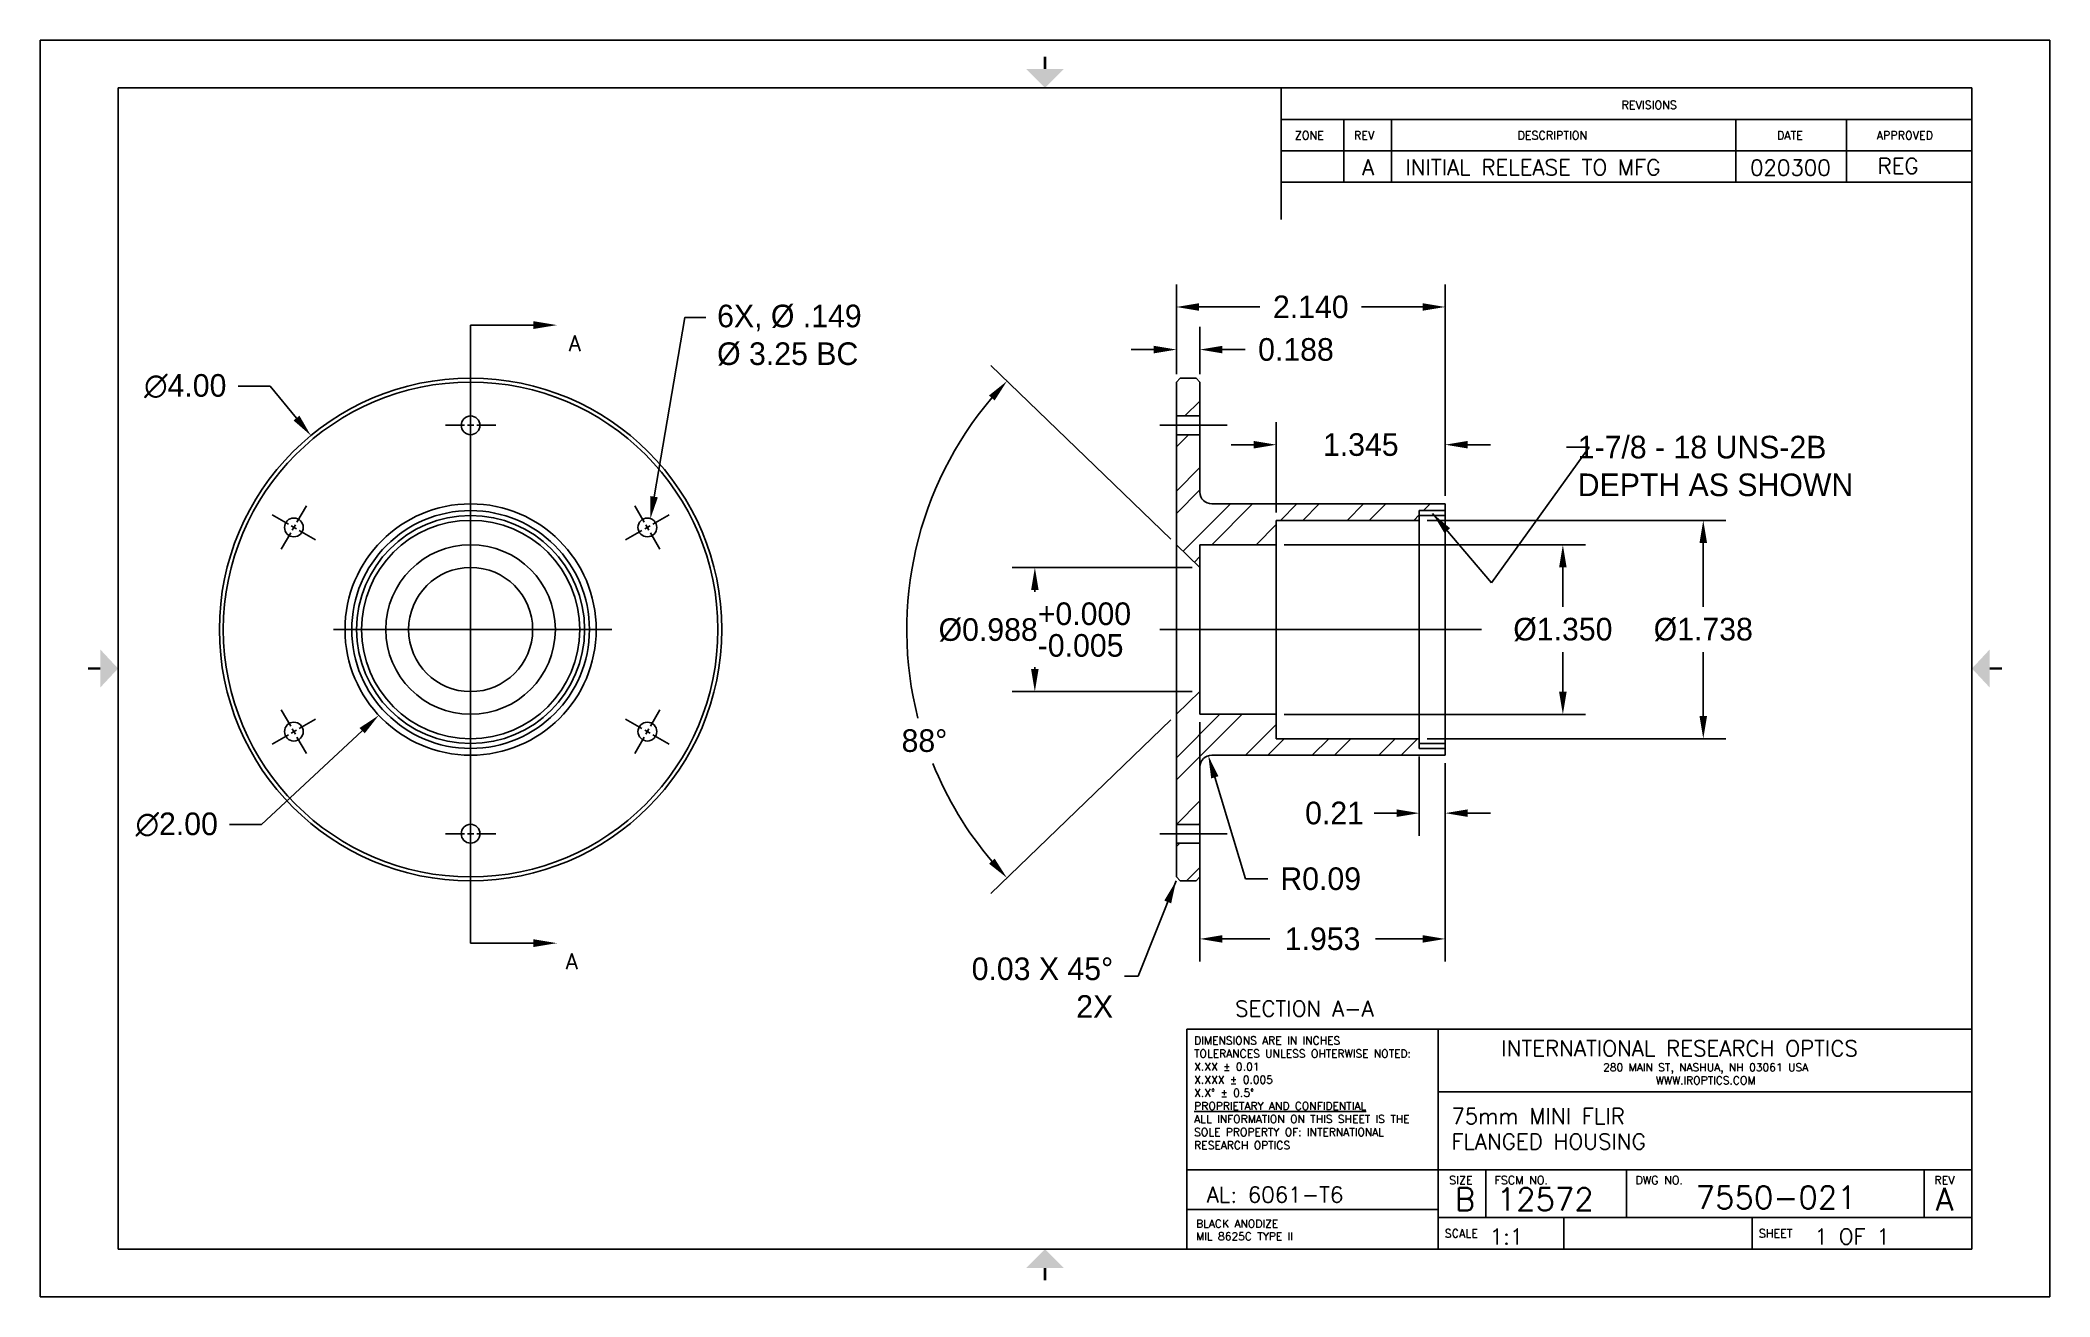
# Paper-space layout 'Layout1' of a CAD drawing. Extents: x 0 to 16, y 0 to 10.
# The model-space entities are those that its viewports show. They can reach past a viewport. Long polylines and large blocks are cut down to what shows.
import ezdxf
from ezdxf.enums import TextEntityAlignment as Align
from ezdxf.lldxf.tags import DXFTag

# ---------------------------------------------------------------- set-up
doc = ezdxf.new("R2010")
doc.units = 0
doc.header["$MEASUREMENT"] = 0
for name, color, linetype in [('CENTER', 3, 'CENTER'), ('DIMS', 3, 'Continuous'), ('Revision', 4, 'Continuous'), ('Section', 3, 'Continuous'), ('TB', 7, 'Continuous'), ('THREAD', 6, 'Continuous')]:
    doc.layers.add(name, color=color, linetype=linetype)
doc.styles.add('ADESK1', font='romans')
doc.styles.add('CIM_TB', font='romans.shx')
tags = doc.linetypes.add('CENTER', pattern=[2, 1.25, -0.25, 0.25, -0.25]).pattern_tags.tags
tags[10:11] = [DXFTag(74, 4), DXFTag(75, 0), DXFTag(340, '0'), DXFTag(46, 1.0), DXFTag(50, 0.0), DXFTag(44, 0.0), DXFTag(45, 0.0)]
tags[8:9] = [DXFTag(74, 4), DXFTag(75, 0), DXFTag(340, '0'), DXFTag(46, 1.0), DXFTag(50, 0.0), DXFTag(44, 0.0), DXFTag(45, 0.0)]
tags[6:7] = [DXFTag(74, 4), DXFTag(75, 0), DXFTag(340, '0'), DXFTag(46, 1.0), DXFTag(50, 0.0), DXFTag(44, 0.0), DXFTag(45, 0.0)]
tags[4:5] = [DXFTag(74, 4), DXFTag(75, 0), DXFTag(340, '0'), DXFTag(46, 1.0), DXFTag(50, 0.0), DXFTag(44, 0.0), DXFTag(45, 0.0)]
tags = doc.linetypes.add('HIDDEN', pattern=[0.375, 0.25, -0.125]).pattern_tags.tags
tags[6:7] = [DXFTag(74, 4), DXFTag(75, 0), DXFTag(340, '0'), DXFTag(46, 1.0), DXFTag(50, 0.0), DXFTag(44, 0.0), DXFTag(45, 0.0)]
tags[4:5] = [DXFTag(74, 4), DXFTag(75, 0), DXFTag(340, '0'), DXFTag(46, 1.0), DXFTag(50, 0.0), DXFTag(44, 0.0), DXFTag(45, 0.0)]
tags = doc.linetypes.add('PHANTOM', pattern=[2.5, 1.25, -0.25, 0.25, -0.25, 0.25, -0.25]).pattern_tags.tags
tags[14:15] = [DXFTag(74, 4), DXFTag(75, 0), DXFTag(340, '0'), DXFTag(46, 1.0), DXFTag(50, 0.0), DXFTag(44, 0.0), DXFTag(45, 0.0)]
tags[12:13] = [DXFTag(74, 4), DXFTag(75, 0), DXFTag(340, '0'), DXFTag(46, 1.0), DXFTag(50, 0.0), DXFTag(44, 0.0), DXFTag(45, 0.0)]
tags[10:11] = [DXFTag(74, 4), DXFTag(75, 0), DXFTag(340, '0'), DXFTag(46, 1.0), DXFTag(50, 0.0), DXFTag(44, 0.0), DXFTag(45, 0.0)]
tags[8:9] = [DXFTag(74, 4), DXFTag(75, 0), DXFTag(340, '0'), DXFTag(46, 1.0), DXFTag(50, 0.0), DXFTag(44, 0.0), DXFTag(45, 0.0)]
tags[6:7] = [DXFTag(74, 4), DXFTag(75, 0), DXFTag(340, '0'), DXFTag(46, 1.0), DXFTag(50, 0.0), DXFTag(44, 0.0), DXFTag(45, 0.0)]
tags[4:5] = [DXFTag(74, 4), DXFTag(75, 0), DXFTag(340, '0'), DXFTag(46, 1.0), DXFTag(50, 0.0), DXFTag(44, 0.0), DXFTag(45, 0.0)]
doc.dimstyles.get("Standard").update_dxf_attribs({"dimtxt": 0.18, "dimasz": 0.18, "dimexe": 0.18, "dimexo": 0.0625, "dimgap": 0.09, "dimtad": 0, "dimtih": 1, "dimtoh": 1, "dimdec": 3, "dimzin": 0, "dimdsep": 46, "dimtxsty": 'Standard', "dimcen": 0.09, "dimadec": 0, "dimazin": 0, "dimtfac": 1, "dimtdec": 3, "dimtofl": 0, "dimtmove": 0, "dimatfit": 3, "dimfxl": 1, "dimtolj": 1, "dimtzin": 0, "dimarcsym": 0})

# ---------------------------------------------------------------- blocks, each defined once
blk = doc.blocks.new('TITLE_BLOCK')
at = {"layer": 'TB'}
for p, q in [((0, 10), (0, 0)), ((16, 10), (0, 10)), ((16, 0), (16, 10)), ((0.62, 9.62), (0.62, 0.38)), ((15.38, 9.62), (0.62, 9.62)), ((9.88, 9.62), (9.88, 8.5727)), ((15.38, 0.38), (15.38, 9.62)), ((9.88, 9.37), (15.38, 9.37)), ((10.38, 9.12), (10.38, 9.37)), ((10.76, 9.12), (10.76, 9.37)), ((13.5, 9.12), (13.5, 9.37)), ((14.38, 9.12), (14.38, 9.37)), ((9.88, 9.12), (15.38, 9.12)), ((9.13, 2.13), (15.38, 2.13)), ((9.13, 0.38), (9.13, 2.13)), ((11.13, 0.38), (11.13, 2.13)), ((11.13, 1.63), (15.38, 1.63)), ((9.13, 1.01), (15.38, 1.01)), ((11.51, 0.63), (11.51, 1.01)), ((12.63, 0.63), (12.63, 1.01)), ((15, 0.63), (15, 1.01)), ((9.13, 0.695), (11.13, 0.695)), ((11.13, 0.63), (15.38, 0.63)), ((12.13, 0.38), (12.13, 0.63)), ((13.63, 0.38), (13.63, 0.63)), ((0.62, 0.38), (15.38, 0.38)), ((0, 0), (16, 0))]:
    blk.add_line(p, q, dxfattribs=at)
at = {"layer": 'TB', "const_width": 0.02}
for points in [[(8, 9.87), (8, 9.77)], [(0.38, 5), (0.48, 5)], [(15.62, 5), (15.52, 5)], [(8, 0.13), (8, 0.23)]]:
    blk.add_lwpolyline(points, dxfattribs=at)
at = {"layer": 'TB'}
for points in [[(7.85, 9.77), (8.15, 9.77), (8, 9.62)], [(0.48, 4.85), (0.48, 5.15), (0.62, 5)], [(15.52, 4.85), (15.52, 5.15), (15.38, 5)], [(7.85, 0.23), (8.15, 0.23), (8, 0.38)]]:
    blk.add_solid(points, dxfattribs=at)
at = {"color": 0, "style": 'ADESK1', "flags": 8}
for tag, p in [('FNAME', (-0.05, 6)), ('REVDATE', (-0.05, 3)), ('USER', (-0.05, 0))]:
    blk.add_attdef(tag, p, '', height=0.15, rotation=90, dxfattribs=at)
at = {"layer": 'TB', "style": 'ADESK1'}
for s, p in [('REVISIONS', (12.5902, 9.4525)), ('ZONE', (9.9887, 9.2103)), ('REV', (10.4601, 9.2103)), ('DESCRIPTION', (11.762, 9.2103)), ('DATE', (13.8277, 9.2103)), ('APPROVED', (14.6214, 9.2103)), ('SIZE', (11.2179, 0.8959)), ('FSCM NO.', (11.5789, 0.8959)), ('DWG NO.', (12.701, 0.8959)), ('REV', (15.0805, 0.8959)), ('SCALE', (11.1823, 0.4725)), ('SHEET', (13.6828, 0.4725))]:
    blk.add_text(s, height=0.065, dxfattribs=at).set_placement(p)
at = {"layer": 'TB', "style": 'ADESK1', "flags": 9}
for tag in ['MAXY', 'MAXX', 'MINY', 'MINX']:
    blk.add_attdef(tag, (0, 0), '', height=0.065, dxfattribs=at)
blk = doc.blocks.new('*D3')
at = {"layer": 'Defpoints', "color": 0}
for p in [(1.41, 7.153), (3.954, 4.066)]:
    blk.add_point(p, dxfattribs=at)
at = {"layer": 'DIMS', "color": 0, "lineweight": -2}
for p, q in [((0.83, 7.546), (1.085, 7.546)), ((1.085, 7.546), (1.295, 7.292)), ((2.592, 5.609), (2.772, 5.609)), ((2.682, 5.519), (2.682, 5.699))]:
    blk.add_line(p, q, dxfattribs=at)
at = {"layer": 'DIMS', "color": 0}
blk.add_solid([(1.319, 7.311), (1.272, 7.273), (1.41, 7.153)], dxfattribs=at)
at = {"layer": 'DIMS', "color": 0, "insert": (0.41, 7.546), "char_height": 0.18, "attachment_point": 5}
blk.add_mtext('\\A1;∅4.00', dxfattribs=at)
blk = doc.blocks.new('*D4')
at = {"layer": 'Defpoints', "color": 0}
for p in [(3.413, 6.291), (1.951, 4.927)]:
    blk.add_point(p, dxfattribs=at)
at = {"layer": 'DIMS', "color": 0, "lineweight": -2}
for p, q in [((2.592, 5.609), (2.772, 5.609)), ((2.682, 5.519), (2.682, 5.699)), ((1.017, 4.057), (1.819, 4.804)), ((0.762, 4.057), (1.017, 4.057))]:
    blk.add_line(p, q, dxfattribs=at)
at = {"layer": 'DIMS', "color": 0}
blk.add_solid([(1.798, 4.826), (1.839, 4.783), (1.951, 4.927)], dxfattribs=at)
at = {"layer": 'DIMS', "color": 0, "insert": (0.342, 4.057), "char_height": 0.18, "attachment_point": 5}
blk.add_mtext('\\A1;∅2.00', dxfattribs=at)
blk = doc.blocks.new('*D5')
at = {"layer": 'Defpoints', "color": 0}
for p in [(8.488, 4.934), (10.441, 4.609), (8.488, 3.147)]:
    blk.add_point(p, dxfattribs=at)
at = {"layer": 'DIMS', "color": 0, "lineweight": -2}
for p, q in [((8.488, 4.872), (8.488, 2.967)), ((10.441, 4.547), (10.441, 2.967)), ((8.668, 3.147), (9.045, 3.147)), ((10.261, 3.147), (9.885, 3.147))]:
    blk.add_line(p, q, dxfattribs=at)
at = {"layer": 'DIMS', "color": 0}
for points in [[(8.668, 3.177), (8.668, 3.117), (8.488, 3.147)], [(10.261, 3.177), (10.261, 3.117), (10.441, 3.147)]]:
    blk.add_solid(points, dxfattribs=at)
at = {"layer": 'DIMS', "color": 0, "insert": (9.465, 3.147), "char_height": 0.18, "attachment_point": 5}
blk.add_mtext('\\A1;1.953', dxfattribs=at)
blk = doc.blocks.new('*D6')
at = {"layer": 'Defpoints', "color": 0}
for p in [(9.096, 7.08), (10.441, 6.609), (9.096, 6.478)]:
    blk.add_point(p, dxfattribs=at)
at = {"layer": 'DIMS', "color": 0, "lineweight": -2}
for p, q in [((9.096, 6.541), (9.096, 7.26)), ((10.441, 6.672), (10.441, 7.26)), ((8.916, 7.08), (8.736, 7.08)), ((10.621, 7.08), (10.801, 7.08))]:
    blk.add_line(p, q, dxfattribs=at)
at = {"layer": 'DIMS', "color": 0}
for points in [[(8.916, 7.11), (8.916, 7.05), (9.096, 7.08)], [(10.621, 7.11), (10.621, 7.05), (10.441, 7.08)]]:
    blk.add_solid(points, dxfattribs=at)
at = {"layer": 'DIMS', "color": 0, "insert": (9.769, 7.08), "char_height": 0.18, "attachment_point": 5}
blk.add_mtext('\\A1;1.345', dxfattribs=at)
blk = doc.blocks.new('*D7')
at = {"layer": 'Defpoints', "color": 0}
for p in [(10.235, 4.663), (10.441, 4.609), (10.235, 4.148)]:
    blk.add_point(p, dxfattribs=at)
at = {"layer": 'DIMS', "color": 0, "lineweight": -2}
for p, q in [((10.235, 4.6), (10.235, 3.968)), ((10.441, 4.547), (10.441, 3.968)), ((10.055, 4.148), (9.875, 4.148)), ((10.621, 4.148), (10.801, 4.148))]:
    blk.add_line(p, q, dxfattribs=at)
at = {"layer": 'DIMS', "color": 0}
for points in [[(10.055, 4.178), (10.055, 4.118), (10.235, 4.148)], [(10.621, 4.178), (10.621, 4.118), (10.441, 4.148)]]:
    blk.add_solid(points, dxfattribs=at)
at = {"layer": 'DIMS', "color": 0, "insert": (9.56, 4.148), "char_height": 0.18, "attachment_point": 5}
blk.add_mtext('\\A1;0.21', dxfattribs=at)
blk = doc.blocks.new('*D8')
at = {"layer": 'Defpoints', "color": 0}
for p in [(8.488, 7.837), (8.301, 7.578), (8.488, 7.578)]:
    blk.add_point(p, dxfattribs=at)
at = {"layer": 'DIMS', "color": 0, "lineweight": -2}
for p, q in [((8.301, 7.641), (8.301, 8.017)), ((8.488, 7.641), (8.488, 8.017)), ((8.121, 7.837), (7.941, 7.837)), ((8.668, 7.837), (8.848, 7.837))]:
    blk.add_line(p, q, dxfattribs=at)
at = {"layer": 'DIMS', "color": 0}
for points in [[(8.121, 7.867), (8.121, 7.807), (8.301, 7.837)], [(8.668, 7.867), (8.668, 7.807), (8.488, 7.837)]]:
    blk.add_solid(points, dxfattribs=at)
at = {"layer": 'DIMS', "color": 0, "insert": (9.253, 7.837), "char_height": 0.18, "attachment_point": 5}
blk.add_mtext('\\A1;0.188', dxfattribs=at)
blk = doc.blocks.new('*D9')
at = {"layer": 'Defpoints', "color": 0}
for p in [(8.555, 4.605), (8.582, 4.516)]:
    blk.add_point(p, dxfattribs=at)
at = {"layer": 'DIMS', "color": 0, "lineweight": -2}
for p, q in [((8.85, 3.625), (8.607, 4.433)), ((9.03, 3.625), (8.85, 3.625))]:
    blk.add_line(p, q, dxfattribs=at)
at = {"layer": 'DIMS', "color": 0}
blk.add_solid([(8.636, 4.442), (8.578, 4.424), (8.555, 4.605)], dxfattribs=at)
at = {"layer": 'DIMS', "color": 0, "insert": (9.45, 3.625), "char_height": 0.18, "attachment_point": 5}
blk.add_mtext('\\A1;R0.09', dxfattribs=at)
blk = doc.blocks.new('*D10')
at = {"layer": 'Defpoints', "color": 0}
for p in [(9.096, 6.284), (9.096, 4.934), (11.378, 4.934)]:
    blk.add_point(p, dxfattribs=at)
at = {"layer": 'DIMS', "color": 0, "lineweight": -2}
for p, q in [((9.159, 6.284), (11.558, 6.284)), ((11.378, 6.104), (11.378, 5.789)), ((11.378, 5.114), (11.378, 5.429)), ((9.159, 4.934), (11.558, 4.934))]:
    blk.add_line(p, q, dxfattribs=at)
at = {"layer": 'DIMS', "color": 0}
for points in [[(11.348, 6.104), (11.408, 6.104), (11.378, 6.284)], [(11.348, 5.114), (11.408, 5.114), (11.378, 4.934)]]:
    blk.add_solid(points, dxfattribs=at)
at = {"layer": 'DIMS', "color": 0, "insert": (11.378, 5.609), "char_height": 0.18, "attachment_point": 5}
blk.add_mtext('\\A1;%%c1.350', dxfattribs=at)
blk = doc.blocks.new('*D11')
at = {"layer": 'Defpoints', "color": 0}
for p in [(10.235, 6.478), (10.235, 4.74), (12.496, 4.74)]:
    blk.add_point(p, dxfattribs=at)
at = {"layer": 'DIMS', "color": 0, "lineweight": -2}
for p, q in [((10.297, 6.478), (12.676, 6.478)), ((12.496, 6.298), (12.496, 5.789)), ((12.496, 4.92), (12.496, 5.429)), ((10.297, 4.74), (12.676, 4.74))]:
    blk.add_line(p, q, dxfattribs=at)
at = {"layer": 'DIMS', "color": 0}
for points in [[(12.466, 6.298), (12.526, 6.298), (12.496, 6.478)], [(12.466, 4.92), (12.526, 4.92), (12.496, 4.74)]]:
    blk.add_solid(points, dxfattribs=at)
at = {"layer": 'DIMS', "color": 0, "insert": (12.496, 5.609), "char_height": 0.18, "attachment_point": 5}
blk.add_mtext('\\A1;%%c1.738', dxfattribs=at)
blk = doc.blocks.new('*D12')
at = {"layer": 'Defpoints', "color": 0}
for p in [(8.488, 6.103), (7.174, 5.115), (8.488, 5.115)]:
    blk.add_point(p, dxfattribs=at)
at = {"layer": 'DIMS', "color": 0, "lineweight": -2}
for p, q in [((8.426, 6.103), (6.994, 6.103)), ((7.174, 5.923), (7.174, 5.909)), ((7.174, 5.295), (7.174, 5.309)), ((8.426, 5.115), (6.994, 5.115))]:
    blk.add_line(p, q, dxfattribs=at)
at = {"layer": 'DIMS', "color": 0}
for points in [[(7.144, 5.923), (7.204, 5.923), (7.174, 6.103)], [(7.144, 5.295), (7.204, 5.295), (7.174, 5.115)]]:
    blk.add_solid(points, dxfattribs=at)
at = {"layer": 'DIMS', "color": 0, "insert": (7.174, 5.609), "char_height": 0.18, "attachment_point": 5}
blk.add_mtext('\\A1;%%c0.988\\S+0.000^ -0.005;', dxfattribs=at)
blk = doc.blocks.new('*D13')
at = {"layer": 'Defpoints', "color": 0}
for p in [(6.247, 6.33), (8.301, 6.284), (8.488, 6.103), (8.488, 5.115), (8.301, 4.934)]:
    blk.add_point(p, dxfattribs=at)
at = {"layer": 'DIMS', "color": 0, "lineweight": -2}
for p, q in [((8.256, 6.328), (6.823, 7.711)), ((8.256, 4.891), (6.823, 3.508))]:
    blk.add_line(p, q, dxfattribs=at)
for start, end in [(139.6417, 194.3423), (201.9754, 220.3583)]:
    blk.add_arc((9, 5.609), 2.846, start, end, dxfattribs=at)
at = {"layer": 'DIMS', "color": 0}
for points in [[(6.809, 7.472), (6.854, 7.432), (6.952, 7.586)], [(6.854, 3.786), (6.809, 3.746), (6.952, 3.633)]]:
    blk.add_solid(points, dxfattribs=at)
at = {"layer": 'DIMS', "color": 0, "insert": (6.295, 4.724), "char_height": 0.18, "attachment_point": 5}
blk.add_mtext('\\A1;88°', dxfattribs=at)
blk = doc.blocks.new('*D14')
at = {"layer": 'Defpoints', "color": 0}
for p in [(10.441, 8.176), (8.301, 7.578), (10.441, 6.609)]:
    blk.add_point(p, dxfattribs=at)
at = {"layer": 'DIMS', "color": 0, "lineweight": -2}
for p, q in [((8.301, 7.641), (8.301, 8.356)), ((10.441, 6.672), (10.441, 8.356)), ((8.481, 8.176), (8.966, 8.176)), ((10.261, 8.176), (9.776, 8.176))]:
    blk.add_line(p, q, dxfattribs=at)
at = {"layer": 'DIMS', "color": 0}
for points in [[(8.481, 8.206), (8.481, 8.146), (8.301, 8.176)], [(10.261, 8.206), (10.261, 8.146), (10.441, 8.176)]]:
    blk.add_solid(points, dxfattribs=at)
at = {"layer": 'DIMS', "color": 0, "insert": (9.371, 8.176), "char_height": 0.18, "attachment_point": 5}
blk.add_mtext('\\A1;2.140', dxfattribs=at)

msp = doc.modelspace()

# ---------------------------------------------------------------- hatches: boundary and pattern name
at = {"layer": 'Section'}
h = msp.add_hatch(dxfattribs=at)
h.set_pattern_fill('ANSI32', color=256, style=0)
h.paths.add_polyline_path([(8.4885, 7.578), (8.4572, 7.6093), (8.3322, 7.6093), (8.301, 7.578), (8.301, 7.3088), (8.4885, 7.3088)])
h = msp.add_hatch(dxfattribs=at)
h.set_pattern_fill('ANSI32', color=256, style=0)
h.paths.add_polyline_path([(9.0964, 6.4781), (10.2345, 6.4781), (10.2345, 6.5557), (10.4415, 6.5557), (10.4415, 6.6093), (8.5822, 6.6093, -0.4142136), (8.4885, 6.703), (8.4885, 7.1598), (8.301, 7.1598), (8.301, 6.2842), (8.4885, 6.1033), (8.4885, 6.2842), (9.0964, 6.2842)])
h = msp.add_hatch(dxfattribs=at)
h.set_pattern_fill('ANSI32', color=256, style=0)
h.paths.add_polyline_path([(9.0964, 4.9344), (8.4885, 4.9344), (8.4885, 5.1153), (8.301, 4.9344), (8.301, 4.0588), (8.4885, 4.0588), (8.4885, 4.5155, -0.4142136), (8.5822, 4.6093), (10.4415, 4.6093), (10.4415, 4.6629), (10.2345, 4.6629), (10.2345, 4.7405), (9.0964, 4.7405)])
h = msp.add_hatch(dxfattribs=at)
h.set_pattern_fill('ANSI32', color=256, style=0)
h.paths.add_polyline_path([(8.4885, 3.9098), (8.301, 3.9098), (8.301, 3.6405), (8.3322, 3.6093), (8.4572, 3.6093), (8.4885, 3.6405)])

# ---------------------------------------------------------------- linework, layer by layer
for p, q in [((8.3322, 7.6093), (8.301, 7.578)), ((8.301, 7.578), (8.301, 6.2842)), ((8.4572, 7.6093), (8.3322, 7.6093)), ((8.4885, 7.578), (8.4572, 7.6093)), ((8.4885, 7.6093), (8.4885, 7.6093)), ((8.4885, 6.703), (8.4885, 7.578)), ((8.301, 7.3088), (8.4885, 7.3088)), ((8.301, 7.1598), (8.4885, 7.1598)), ((10.4415, 6.6093), (8.5822, 6.6093)), ((10.4415, 6.5169), (10.4415, 6.6093)), ((9.0964, 6.2842), (9.0964, 6.4781)), ((9.0964, 6.4781), (10.2345, 6.4781)), ((10.2345, 6.4781), (10.2345, 6.5557)), ((10.2345, 6.5169), (10.4415, 6.5169)), ((10.2345, 6.4781), (10.2345, 4.7405)), ((10.4415, 6.5169), (10.4415, 4.7017)), ((8.301, 6.2842), (8.4885, 6.1033)), ((8.301, 6.2842), (8.301, 4.9344)), ((8.4885, 6.1033), (8.4885, 6.2842)), ((8.4885, 6.2842), (9.0964, 6.2842)), ((9.0964, 4.9344), (9.0964, 6.2842)), ((8.4885, 6.1033), (8.4885, 5.1153)), ((8.301, 4.9344), (8.4885, 5.1153)), ((8.4885, 5.1153), (8.4885, 4.9344)), ((8.301, 3.6405), (8.301, 4.9344)), ((8.4885, 4.9344), (9.0964, 4.9344)), ((9.0964, 4.9344), (9.0964, 4.7405)), ((9.0964, 4.7405), (10.2345, 4.7405)), ((10.2345, 4.7405), (10.2345, 4.6629)), ((10.2345, 4.7017), (10.4415, 4.7017)), ((10.4415, 4.7017), (10.4415, 4.6093)), ((8.4885, 4.5155), (8.4885, 3.6405)), ((10.4415, 4.6093), (8.5822, 4.6093)), ((8.301, 4.0588), (8.4885, 4.0588)), ((8.301, 3.9098), (8.4885, 3.9098)), ((8.3322, 3.6093), (8.301, 3.6405)), ((8.4572, 3.6093), (8.3322, 3.6093)), ((8.4885, 3.6405), (8.4572, 3.6093)), ((8.4885, 3.6093), (8.4885, 3.6093))]:
    msp.add_line(p, q)
for centre, radius in [((2.6818, 5.6093), 2), ((2.6818, 5.6093), 1.9688), ((2.6818, 7.2343), 0.0747), ((2.6818, 5.6093), 1), ((1.2746, 6.4218), 0.0747), ((2.6818, 5.6093), 0.9076), ((2.6818, 5.6093), 0.8688), ((4.0891, 6.4218), 0.0747), ((2.6818, 5.6093), 0.6749), ((2.6818, 5.6093), 0.494), ((1.2746, 4.7968), 0.0747), ((4.0891, 4.7968), 0.0747), ((2.6818, 3.9843), 0.0747)]:
    msp.add_circle(centre, radius)
for centre, start, end in [((8.5822, 6.703), 180, 270), ((8.5822, 4.5155), 90, 180)]:
    msp.add_arc(centre, 0.0938, start, end)
at = {"layer": 'CENTER'}
for p, q in [((2.6818, 7.2841), (2.6818, 7.434)), ((2.632, 7.2343), (2.4821, 7.2343)), ((2.7068, 7.2343), (2.6569, 7.2343)), ((2.6818, 7.2094), (2.6818, 7.2592)), ((2.7317, 7.2343), (2.8816, 7.2343)), ((8.1683, 7.2343), (8.7052, 7.2343)), ((2.6818, 7.1845), (2.6818, 7.0345)), ((1.2995, 6.4649), (1.3744, 6.5948)), ((4.0642, 6.4649), (3.9893, 6.5948)), ((1.2314, 6.4467), (1.1016, 6.5217)), ((1.2961, 6.4093), (1.253, 6.4343)), ((1.287, 6.4434), (1.2621, 6.4002)), ((4.0676, 6.4093), (4.1107, 6.4343)), ((4.1016, 6.4002), (4.0767, 6.4434)), ((4.1323, 6.4467), (4.2621, 6.5217)), ((1.2496, 6.3786), (1.1747, 6.2488)), ((1.3177, 6.3969), (1.4475, 6.3219)), ((4.046, 6.3969), (3.9161, 6.3219)), ((4.1141, 6.3786), (4.189, 6.2488)), ((1.5907, 5.6093), (3.8051, 5.6093)), ((8.1692, 5.6093), (10.7307, 5.6093)), ((1.2496, 4.8399), (1.1747, 4.9698)), ((4.1141, 4.8399), (4.189, 4.9698)), ((1.2961, 4.8093), (1.253, 4.7843)), ((1.2621, 4.8184), (1.287, 4.7752)), ((1.3177, 4.8217), (1.4475, 4.8967)), ((4.046, 4.8217), (3.9161, 4.8967)), ((4.0676, 4.8093), (4.1107, 4.7843)), ((4.0767, 4.7752), (4.1016, 4.8184)), ((1.2314, 4.7719), (1.1016, 4.6969)), ((1.2995, 4.7536), (1.3744, 4.6238)), ((4.0642, 4.7536), (3.9893, 4.6238)), ((4.1323, 4.7719), (4.2621, 4.6969)), ((2.6818, 4.0341), (2.6818, 4.184)), ((2.6818, 4.0092), (2.6818, 3.9594)), ((2.632, 3.9843), (2.4821, 3.9843)), ((2.6569, 3.9843), (2.7068, 3.9843)), ((2.6818, 3.9345), (2.6818, 3.7845)), ((2.7317, 3.9843), (2.8816, 3.9843)), ((8.1683, 3.9843), (8.7052, 3.9843))]:
    msp.add_line(p, q, dxfattribs=at)
at = {"layer": 'DIMS'}
msp.add_lwpolyline([(4.1432, 6.6665), (4.3877, 8.0926), (4.5551, 8.0928)], dxfattribs=at)
msp.add_solid([(4.1727, 6.6614), (4.1128, 6.4891), (4.1136, 6.6715)], dxfattribs=at)
at = {"layer": 'Section', "linetype": 'PHANTOM', "lineweight": 25}
for p, q in [((2.6818, 3.1134), (2.6818, 8.0319)), ((2.6818, 8.0319), (3.1818, 8.0319)), ((3.1818, 3.1134), (2.6818, 3.1134))]:
    msp.add_line(p, q, dxfattribs=at)
for points in [[(3.3693, 8.0319), (3.1818, 8.0629), (3.1818, 8.001)], [(3.3693, 3.1134), (3.1818, 3.1444), (3.1818, 3.0825)]]:
    msp.add_solid(points, dxfattribs=at)
at = {"layer": 'THREAD', "linetype": 'HIDDEN'}
for p, q in [((10.2345, 6.5557), (10.4415, 6.5557)), ((10.2345, 4.6629), (10.4415, 4.6629))]:
    msp.add_line(p, q, dxfattribs=at)
msp.add_circle((2.6818, 5.6093), 0.9464, dxfattribs=at)

# ---------------------------------------------------------------- texts
at = {"layer": 'DIMS', "char_height": 0.18}
for s, insert, attachment_point in [('6X, %%C .149\\P%%C 3.25 BC', (4.6445, 8.1946), 1), ('1-7/8 - 18 UNS-2B\\PDEPTH AS SHOWN', (11.4964, 7.151), 1), ('0.03 X 45%%D\\P2X', (7.7978, 2.7594), 6)]:
    msp.add_mtext(s, dxfattribs=dict(at, insert=insert, attachment_point=attachment_point))
at = {"layer": 'Section', "linetype": 'PHANTOM', "lineweight": 25, "style": 'CIM_TB'}
for p in [(3.5113, 7.8866), (3.487, 2.9681)]:
    msp.add_text('A', height=0.125, dxfattribs=at).set_placement(p, align=Align.MIDDLE)

# ---------------------------------------------------------------- dimensions: what is measured, and where the dimension line sits
at = {"layer": 'DIMS'}
for base, p1, p2, picture, middle in [((10.4414629, 8.1758611), (8.3009635, 7.5780428), (10.4414629, 6.6092928), '*D14', (9.3712132, 8.1758611)), ((8.4884634969, 7.8373515192), (8.3009634969, 7.5780427738), (8.4884634969, 7.5780427738), '*D8', (9.2534634969, 7.8373515192)), ((9.0964, 7.0804), (10.4415, 6.6093), (9.0964, 6.4781), '*D6', (9.7689, 7.0804)), ((8.4885, 3.1473), (10.4415, 4.6093), (8.4885, 4.9344), '*D5', (9.465, 3.1473))]:
    dim = msp.add_linear_dim(base=base, p1=p1, p2=p2, dimstyle='Standard', dxfattribs=at)
    dim.commit()
    dim.dimension.update_dxf_attribs({"geometry": picture, "text_midpoint": middle})
dim = msp.add_angular_dim_2l(base=(6.247, 6.3296), line1=((8.301, 4.9344), (8.4885, 5.1153)), line2=((8.301, 6.2842), (8.4885, 6.1033)), dimstyle='Standard', override={"dimgap": 0.09, "dimtol": 0, "dimlim": 0, "dimtm": 0.005}, dxfattribs=at)
dim.commit()
dim.dimension.update_dxf_attribs({"geometry": '*D13', "text_midpoint": (6.2954, 4.7243)})
for p1, p2, picture, middle in [((3.9538, 4.0659), (1.4099, 7.1527), '*D3', (0.4105, 7.5464)), ((3.4131, 6.2914), (1.9506, 4.9272), '*D4', (0.3421, 4.0566))]:
    dim = msp.add_diameter_dim_2p(p1=p1, p2=p2, dimstyle='Standard', override={"dimdec": 2}, dxfattribs=at)
    dim.commit()
    dim.dimension.update_dxf_attribs({"geometry": picture, "text_midpoint": middle})
for base, p1, p2, picture, middle in [((12.4961, 4.7405), (10.2345, 6.4781), (10.2345, 4.7405), '*D11', (12.4961, 5.6093)), ((11.3779, 4.9344), (9.0964, 6.2842), (9.0964, 4.9344), '*D10', (11.3779, 5.6093))]:
    dim = msp.add_linear_dim(base=base, p1=p1, p2=p2, angle=90, text='%%c<>', dimstyle='Standard', dxfattribs=at)
    dim.commit()
    dim.dimension.update_dxf_attribs({"geometry": picture, "text_midpoint": middle})
dim = msp.add_linear_dim(base=(7.1742, 5.1153), p1=(8.4885, 6.1033), p2=(8.4885, 5.1153), angle=90, text='%%c<>', dimstyle='Standard', override={"dimgap": 0.09, "dimtol": 1, "dimlim": 0, "dimtm": 0.005}, dxfattribs=at)
dim.commit()
dim.dimension.update_dxf_attribs({"geometry": '*D12', "text_midpoint": (7.1742, 5.6093)})
dim = msp.add_linear_dim(base=(10.2345, 4.1476), p1=(10.4415, 4.6093), p2=(10.2345, 4.6629), dimstyle='Standard', override={"dimdec": 2}, dxfattribs=at)
dim.commit()
dim.dimension.update_dxf_attribs({"geometry": '*D7', "text_midpoint": (9.5595, 4.1476)})
dim = msp.add_radius_dim(center=(8.5822, 4.5155), mpoint=(8.5552, 4.6053), dimstyle='Standard', override={"dimdec": 2, "dimtmove": 1}, dxfattribs=at)
dim.commit()
dim.dimension.update_dxf_attribs({"geometry": '*D9', "text_midpoint": (8.8501, 3.6247)})

# ---------------------------------------------------------------- leaders
for points in [[(10.3409, 6.5334), (10.8097, 5.9801), (11.5864, 7.061), (11.4064, 7.061)], [(8.2987, 3.6084), (7.9957, 2.8494), (7.8878, 2.8494)]]:
    msp.add_leader(points, dimstyle='Standard', override={"dimgap": 0.09, "dimtad": 0}, dxfattribs=at)

psp = doc.layouts.get("Layout1")

# ---------------------------------------------------------------- linework, layer by layer
at = {"layer": 'Revision'}
for p, q in [((10.38, 9.12), (10.38, 8.87)), ((10.76, 9.12), (10.76, 8.87)), ((13.5, 9.12), (13.5, 8.87)), ((14.38, 9.12), (14.38, 8.87)), ((9.88, 8.87), (15.38, 8.87))]:
    psp.add_line(p, q, dxfattribs=at)

# ---------------------------------------------------------------- block references
psp.add_blockref('TITLE_BLOCK', (0, 0))

# ---------------------------------------------------------------- texts
at = {"layer": 'DIMS', "style": 'CIM_TB'}
for s, height, p in [('INTERNATIONAL RESEARCH OPTICS', 0.125, (11.633, 1.915)), ('75mm MINI FLIR', 0.125, (11.235, 1.375)), ('FLANGED HOUSING', 0.125, (11.235, 1.173)), ('AL: 6061-T6', 0.125, (9.288, 0.75)), ('B', 0.18, (11.263, 0.686)), ('12572', 0.18, (11.597, 0.686)), ('7550-021', 0.18, (13.181, 0.701)), ('BLACK ANODIZE', 0.0625, (9.203, 0.551)), ('MIL 8625C TYPE II', 0.0625, (9.203, 0.45)), ('1:1', 0.125, (11.54, 0.417)), ('1 OF 1', 0.125, (14.126, 0.417))]:
    psp.add_text(s, height=height, dxfattribs=at).set_placement(p)
at = {"layer": 'DIMS', "char_height": 0.0625, "style": 'CIM_TB'}
for s, insert, width, attachment_point in [('DIMENSIONS ARE IN INCHES\\PTOLERANCES UNLESS OHTERWISE NOTED:\\PX.XX ± 0.01\\PX.XXX ± 0.005\\PX.X° ± 0.5°\\P{\\LPROPRIETARY AND CONFIDENTIAL\\P}ALL INFORMATION ON THIS SHEET IS THE SOLE PROPERTY OF: INTERNATIONAL RESEARCH OPTICS', (9.188, 2.071), 1.8829, 1), ('280 MAIN ST, NASHUA, NH 03061 USA\\PWWW.IROPTICS.COM', (13.26, 1.774), 4.1211, 5)]:
    psp.add_mtext(s, dxfattribs=dict(at, insert=insert, width=width, attachment_point=attachment_point))
at = {"layer": 'Revision', "style": 'CIM_TB'}
for s, height, p in [('A', 0.125, (10.524, 8.927)), ('INITIAL RELEASE TO MFG', 0.125, (10.869, 8.926)), ('020300', 0.125, (13.613, 8.924)), ('REG', 0.125, (14.629, 8.937)), ('A', 0.18, (15.093, 0.686))]:
    psp.add_text(s, height=height, dxfattribs=at).set_placement(p)
at = {"layer": 'Section', "style": 'CIM_TB'}
psp.add_text('SECTION A-A', height=0.125, dxfattribs=at).set_placement((9.514, 2.231))

# ---------------------------------------------------------------- viewports
at = {"layer": '0', "view_target_point": (-108, 0)}
psp.add_viewport(center=(8, 5), size=(14.76, 9.24), view_center_point=(115.2549, 5.2991), view_height=9.24, dxfattribs=at)

doc.saveas('drawing.dxf')
